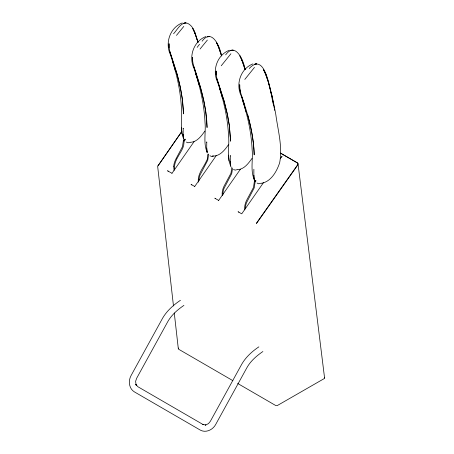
<?xml version="1.0" encoding="UTF-8"?>
<svg xmlns="http://www.w3.org/2000/svg" width="454" height="454" viewBox="0 0 454 454"><rect width="100%" height="100%" fill="white"/><g stroke="black" fill="none" stroke-linecap="round" stroke-linejoin="round"><path stroke-width="0.68" d="M183.195 128.647L183.195 128.261L183.149 134.838L183.62 139.236M206.752 142.306L206.757 141.92L206.712 148.492L207.177 152.896M230.836 166.805L230.269 162.157L230.314 155.58L230.309 155.966M254.297 180.215L253.831 175.817L253.877 169.24M280.51 153.077L297.705 163.048L297.994 163.576L324.621 378.358L277.11 405.672L275.714 405.518L237.68 383.46M232.874 380.656L178.604 349.211L178.615 348.019M173.695 166.243L174.058 170.466M198.966 180.737L198.977 179.767A12.911 7.463 -59.9 0 1 200.032 175.074L207.756 160.183L208.675 154.116C206.757 153.089 208.341 159.309 206.661 160.54C203.721 167.43 197.252 174.064 198.375 182.162M222.914 194.653L222.937 193.2A12.911 7.468 -59.9 0 1 223.987 188.506L231.716 173.615L232.579 168.338M245.415 208.437L245.432 207.472A12.899 7.491 -59.8 0 1 246.488 202.779L254.206 187.888L255.131 181.821L256.079 180.817M184.392 139.599L183.393 140.598L182.474 146.665L176.237 158.355M231.898 167.123L230.978 173.19L224.741 184.88A12.877 7.468 -59.9 0 0 222.738 189.676L222.392 191.248A12.831 7.406 -60 0 0 222.329 195.595M255.392 180.391L254.393 181.396L253.474 187.462L247.231 199.153A12.877 7.457 -59.9 0 0 245.245 203.948L244.882 205.52A12.916 7.474 -59.9 0 0 244.825 209.867M185.555 139.52L184.131 141.024L183.7 145.178L182.854 147.873C179.909 154.763 173.445 161.397 174.563 169.495M157.839 166.09L181.634 131.802M157.697 166.249L181.941 131.297M281.457 157.152L282.178 156.17M171.941 173.383L194.102 141.597M194.67 186.56L216.427 155.347M263.479 182.627L241.721 213.84L238.061 211.717M280.413 158.474L281.622 156.749M240.399 169.24L218.641 200.452M204.873 131.104C201.4 135.916 197.246 141.79 190.828 142.301M228.43 144.758C224.673 150.24 219.543 156.692 212.149 156.051M251.993 158.423C248.52 163.236 244.366 169.109 237.947 169.62M244.814 79.427L254.473 67.402M221.251 65.768L230.916 53.742M173.593 33.715C177.242 29.879 181.191 21.349 187.525 23.285C194.653 26.644 195.646 35.855 198.114 42.443M197.149 47.369L199.55 44.265M176.47 35.384L183.796 26.423M200.027 49.043L207.353 40.077M202.098 41.195C212.069 27.416 220.383 47.574 221.467 55.893M225.661 54.855C235.524 41.2 243.656 60.847 245.064 69.093M249.218 68.514C267.054 49.208 270.942 98.586 273.768 105.646M183.547 140.519L185.056 139.077L183.393 140.598M254.393 181.396L255.54 180.34M256.402 223.232L297.625 164.808L297.563 163.037L280.651 153.236M256.476 223.516L297.784 165.006L297.994 163.576M183.927 305.383C177.219 309.951 170.914 315.502 167.14 322.811L136.62 378.335L135.638 381.229L136.03 384.788M262.889 351.532C256.289 356.049 250.058 361.503 246.34 368.716L215.735 424.388C212.977 429.739 205.934 433.224 200.333 430.114L134.441 391.916C128.885 388.641 128.102 380.798 131.093 375.515L161.726 319.786C165.96 311.643 172.9 305.355 180.437 300.298M258.871 346.85C251.612 351.725 245.012 357.86 240.926 365.686L210.378 421.255L208.482 423.633L205.333 425.143L205.895 425.012L202.825 424.445L203.426 424.734L137.857 386.717L135.791 384.305L136.399 385.542L136.143 385.02M182.23 22.921C169.983 27.671 164.876 42.982 170.392 54.645C176.334 72.073 180.578 90.193 181.447 108.631C182.502 118.494 179.495 129.299 183.575 138.612L183.149 134.35L183.149 134.838M205.793 36.575C193.546 41.331 188.438 56.642 193.954 68.304C199.896 85.732 204.141 103.853 205.009 122.285C206.059 132.154 203.057 142.959 207.132 152.272L206.712 148.01L206.712 148.492M229.349 50.235C217.103 54.991 212.001 70.302 217.511 81.964C223.453 99.392 227.698 117.512 228.566 135.95C229.622 145.813 226.614 156.619 230.694 165.931L230.269 161.669L230.269 162.157M252.912 63.895C240.665 68.65 235.558 83.962 241.074 95.624C247.016 113.052 251.261 131.172 252.129 149.61C253.179 159.473 250.177 170.278 254.257 179.591L253.831 175.329L253.831 175.817M190.515 142.21L187.962 142.806L186.384 142.079M213.516 156.017L211.519 156.465L209.947 155.733M237.635 169.529L235.081 170.125L233.504 169.393M261.198 183.183L258.644 183.785L257.066 183.053M183.609 23.25L185.482 22.978M207.172 36.91L209.663 36.547L208.29 36.36M230.728 50.57L233.22 50.207L231.846 50.019M254.291 64.23L256.782 63.866L255.409 63.679M261.504 183.28C271.163 181.594 276.809 171.345 279.664 162.759C282.734 146.721 277.916 130.377 275.805 114.516L275.51 112.859C272.956 99.613 270.255 86.294 265.414 73.656L268.24 81.873L271.974 96.662M184.727 22.7L186.1 22.887M167.378 170.744L171.924 173.229M191.032 184.455L194.658 186.407M214.719 198.171L218.646 200.413M254.546 181.316L255.131 181.821M183.581 140.541L184.131 141.024M191.548 184.602L191.866 184.897M238.577 211.87L238.895 212.166M215.241 198.324L215.559 198.619M167.901 170.891L168.218 171.186M324.355 377.552L324.627 377.938M221.115 54.548L218.295 46.336L221.569 55.848M197.558 40.894L194.738 32.677L198.012 42.188M244.207 104.051L240.524 92.372L239.774 88.394L239.718 84.677L239.757 88.649L240.512 92.667M241.778 96.645C248.406 115.39 253.61 134.878 254.183 154.848L254.178 154.502C253.78 140.967 251.204 127.602 247.646 114.573M245.126 69.507L241.857 59.996L245.024 69.558M176.759 72.952L169.841 51.393M243.395 102.718L242.981 101.327L246.13 112.115M219.838 89.058L219.424 87.662L222.568 98.456M196.276 75.398L195.861 74.002L199.011 84.796M172.719 61.738L172.304 60.348L175.448 71.136M216.961 78.712L224.083 100.907L227.148 113.25M193.398 65.053C200.118 85.193 206.632 105.759 207.058 127.182L207.064 127.529L205.741 111.837L203.778 100.601L200.543 87.571L193.393 65.348L192.655 61.074L192.598 57.357L192.638 61.33M176.964 73.593C180.527 86.629 183.104 99.988 183.495 113.523L183.501 113.869L182.179 98.177L180.221 86.941L176.986 73.911L169.83 51.688L169.092 47.415L169.041 43.697L169.075 47.67M271.781 95.028L273.308 103.126M273.563 104.477L274.199 107.853M274.386 108.96L274.647 110.35M227.318 113.937L229.281 125.162L230.621 141.188L229.298 125.497L227.335 114.26L224.106 101.231L216.955 79.007L216.212 74.734L216.161 71.017L216.195 74.989M157.725 166.936L173.479 305.99M174.274 313.01L178.331 348.831M228.64 155.126L229.009 161.034M181.521 127.807L181.889 133.714M173.729 166.232A12.916 7.434 -60 0 1 176.26 158.367M255.562 180.363L254.581 181.339L255.579 180.363M264.018 70.62L263.433 69.479L265.908 74.853L264.018 70.62M216.898 43.3L216.314 42.16L218.788 47.534L216.898 43.3M193.336 29.641L192.757 28.5L195.226 33.874L193.336 29.641M240.455 56.96L239.877 55.819L242.345 61.194L240.455 56.96"/></g></svg>
